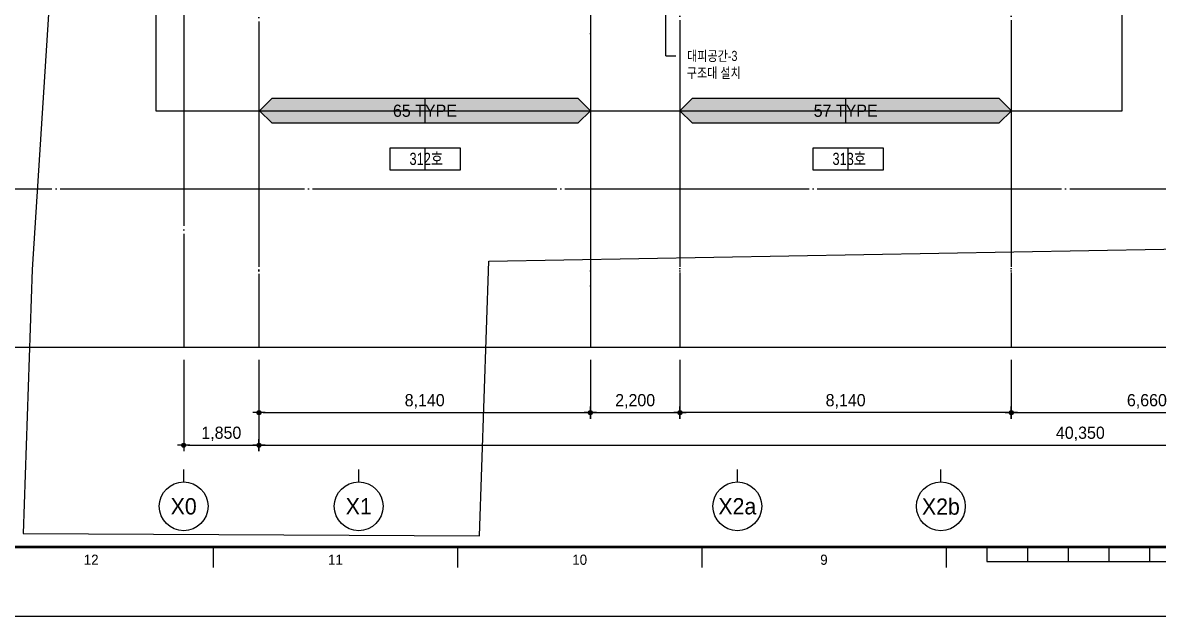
# Model space of a CAD drawing. Header units: millimetres. Extents: x 0 to 1390178, y 0 to 110113.
# Drawn here: x 685318 to 713212, y 0 to 14583 of the extents above; entities that cross this region are included whole.
import ezdxf
from ezdxf.enums import TextEntityAlignment as Align
from ezdxf.xclip import XClip

# ---------------------------------------------------------------- set-up
doc = ezdxf.new("R2010")
doc.units = ezdxf.units.MM
doc.header["$LTSCALE"] = 100
doc.header["$XCLIPFRAME"] = 0
doc.linetypes.add('X - 단위세대 확장형$0$CEN', pattern=[62, 60, -1, 0, -1])
doc.linetypes.add('X - 평면도$0$CEN', pattern=[62, 60, -1, 0, -1])
doc.layers.get('DEFPOINTS').update_dxf_attribs({"color": 145})
for name, color, linetype in [('AA-XXXX-253', 253, 'Continuous'), ('AA-XXXX-DIMS', 7, 'Continuous'), ('AA-XXXX-TEXT', 3, 'Continuous'), ('DIM', 7, 'Continuous'), ('SYM', 7, 'Continuous'), ('TEX', 7, 'Continuous'), ('X - SHEET$0$AA-BORD-FORM', 7, 'Continuous'), ('X - SHEET$0$AA-BORD-TEXT', 3, 'Continuous'), ('X - 단위세대 확장형$0$AA-XXXX-CNTL', 1, 'X - 단위세대 확장형$0$CEN'), ('X - 평면도$0$A-CEN', 1, 'X - 평면도$0$CEN'), ('X - 평면도$0$AA-XXXX-CNTL', 1, 'X - 평면도$0$CEN')]:
    doc.layers.add(name, color=color, linetype=linetype)
doc.layers.add('DEFPOINT', color=163, linetype='Continuous', plot=False)
doc.layers.add('X - 평면도$0$DEFPOINT', color=163, linetype='Continuous', plot=False)
doc.styles.add('HAUD01', font='Dotum.ttf')
doc.styles.get("Standard").update_dxf_attribs({"font": 'Dotum.ttf'})
doc.styles.add('X - SHEET$0$HAUD01', font='Dotum.ttf')
doc.dimstyles.new('HAUD-100', dxfattribs={"dimscale": 100, "dimtxt": 3, "dimasz": 1, "dimexe": 0, "dimexo": 3, "dimgap": 1, "dimtad": 1, "dimdec": 0, "dimdsep": 46, "dimlunit": 6, "dimtxsty": 'HAUD01', "dimblk": 'DIMDOT', "dimcen": 2.5, "dimdle": 1.5, "dimclrd": 7, "dimclre": 7, "dimclrt": 3, "dimadec": 0, "dimazin": 0, "dimtfac": 1, "dimtdec": 0, "dimtix": 1, "dimtmove": 2, "dimatfit": 3, "dimfxl": 1, "dimtvp": 1, "dimtolj": 1, "dimtzin": 0, "dimarcsym": 0})

# ---------------------------------------------------------------- blocks, each defined once
blk = doc.blocks.new('X - SHEET$0$HAUDsheetV')
at = {"layer": 'X - SHEET$0$AA-BORD-FORM', "color": 2}
for p, q in [((181, 17), (181, 12)), ((241, 17), (241, 12)), ((301, 17), (301, 12)), ((361, 17), (361, 12)), ((371, 17), (371, 13.5)), ((381, 17), (381, 13.5)), ((391, 17), (391, 13.5)), ((401, 17), (401, 13.5)), ((411, 17), (411, 13.5)), ((371, 13.5), (471, 13.5))]:
    blk.add_line(p, q, dxfattribs=at)
at = {"layer": 'X - SHEET$0$AA-BORD-FORM', "color": 1}
blk.add_lwpolyline([(1, 0), (841, 0), (841, 594), (1, 594)], close=True, dxfattribs=at)
at = {"layer": 'X - SHEET$0$AA-BORD-FORM', "color": 2, "const_width": 0.682}
blk.add_lwpolyline([(21, 17), (21, 577), (821, 577), (821, 17)], close=True, dxfattribs=at)
at = {"layer": 'X - SHEET$0$AA-BORD-TEXT', "color": 7, "style": 'X - SHEET$0$HAUD01'}
for s, p in [('12', (151, 13.9)), ('11', (211, 13.9)), ('10', (271, 13.9)), ('9', (331, 13.9))]:
    blk.add_text(s, height=2.5, dxfattribs=at).set_placement(p, align=Align.MIDDLE_CENTER)
at = {"layer": 'X - SHEET$0$AA-BORD-TEXT', "color": 3, "style": 'X - SHEET$0$HAUD01'}
for tag, p in [('PJCode', (786, 567.94)), ('작성자', (786.11, 194.82)), ('검토자', (786.11, 181.82)), ('최종검토자', (786.11, 168.82)), ('승인자', (786.11, 155.82)), ('일자', (786.83, 144.02)), ('개정번호', (812, 65.92))]:
    blk.add_attdef(tag, text='', height=3, dxfattribs=at).set_placement(p, align=Align.MIDDLE_CENTER)
at = {"layer": 'X - SHEET$0$AA-BORD-TEXT', "color": 3, "lineweight": 30, "flags": 104}
blk.add_attdef('PJTitle', text='', height=4, dxfattribs=at).set_placement((787.25, 536.62), align=Align.MIDDLE_CENTER)
blk = doc.blocks.new('X - SHEET')
at = {"xscale": 100, "yscale": 100, "zscale": 100}
blk.add_blockref('X - SHEET$0$HAUDsheetV', (-100, 0), dxfattribs=at)
blk = doc.blocks.new('DIMDOT')
at = {"layer": 'AA-XXXX-DIMS'}
for p, q in [((-1.5, 0), (1.5, 0)), ((0, -1.5), (0, 1.5))]:
    blk.add_line(p, q, dxfattribs=at)
for radius in [0.5, 0.25]:
    blk.add_circle((0, 0), radius, dxfattribs=at)
blk = doc.blocks.new('*D303')
at = {"color": 7, "lineweight": -2, "transparency": 16777216}
for p, q in [((-44267, -11007), (-44267, -13107)), ((-3917, -11007), (-3917, -13107)), ((-44167, -13107), (-4017, -13107))]:
    blk.add_line(p, q, dxfattribs=at)
at = {"layer": 'DEFPOINTS', "color": 0, "transparency": 16777216}
for p in [(-44267, -10707), (-3917, -10707), (-3917, -13107)]:
    blk.add_point(p, dxfattribs=at)
at = {"color": 7, "lineweight": -2, "transparency": 16777216, "xscale": 100, "yscale": 100, "zscale": 100, "rotation": 180}
blk.add_blockref('DIMDOT', (-44267, -13107), dxfattribs=at)
at = {"color": 7, "lineweight": -2, "transparency": 16777216, "xscale": 100, "yscale": 100, "zscale": 100}
blk.add_blockref('DIMDOT', (-3917, -13107), dxfattribs=at)
at = {"color": 3, "transparency": 16777216, "insert": (-24092, -12828), "char_height": 300, "attachment_point": 5, "style": 'HAUD01'}
blk.add_mtext('\\A1;40,350', dxfattribs=at)
blk = doc.blocks.new('*D304')
at = {"color": 7, "lineweight": -2, "transparency": 16777216}
for p, q in [((-46117, -11007), (-46117, -13107)), ((-44267, -11007), (-44267, -13107)), ((-46017, -13107), (-44367, -13107))]:
    blk.add_line(p, q, dxfattribs=at)
at = {"layer": 'DEFPOINTS', "color": 0, "transparency": 16777216}
for p in [(-46117, -10707, 0), (-44267, -10707, 0), (-44267, -13107)]:
    blk.add_point(p, dxfattribs=at)
at = {"color": 7, "lineweight": -2, "transparency": 16777216, "xscale": 100, "yscale": 100, "zscale": 100, "rotation": 180}
blk.add_blockref('DIMDOT', (-46117, -13107), dxfattribs=at)
at = {"color": 7, "lineweight": -2, "transparency": 16777216, "xscale": 100, "yscale": 100, "zscale": 100}
blk.add_blockref('DIMDOT', (-44267, -13107), dxfattribs=at)
at = {"color": 3, "transparency": 16777216, "insert": (-45192, -12828), "char_height": 300, "attachment_point": 5, "style": 'HAUD01'}
blk.add_mtext('\\A1;1,850', dxfattribs=at)
blk = doc.blocks.new('*D323')
at = {"color": 7, "lineweight": -2, "transparency": 16777216}
for p, q in [((-36127, -11007), (-36127, -12307)), ((-33927, -11007), (-33927, -12307)), ((-36027, -12307), (-34027, -12307))]:
    blk.add_line(p, q, dxfattribs=at)
at = {"layer": 'DEFPOINTS', "color": 0, "transparency": 16777216}
for p in [(-36127, -10707, 0), (-33927, -10707, 0), (-33927, -12307)]:
    blk.add_point(p, dxfattribs=at)
at = {"color": 7, "lineweight": -2, "transparency": 16777216, "xscale": 100, "yscale": 100, "zscale": 100, "rotation": 180}
blk.add_blockref('DIMDOT', (-36127, -12307), dxfattribs=at)
at = {"color": 7, "lineweight": -2, "transparency": 16777216, "xscale": 100, "yscale": 100, "zscale": 100}
blk.add_blockref('DIMDOT', (-33927, -12307), dxfattribs=at)
at = {"color": 3, "transparency": 16777216, "insert": (-35027, -12028), "char_height": 300, "attachment_point": 5, "style": 'HAUD01'}
blk.add_mtext('\\A1;2,200', dxfattribs=at)
blk = doc.blocks.new('*D324')
at = {"color": 7, "lineweight": -2, "transparency": 16777216}
for p, q in [((-44267, -11007), (-44267, -12307)), ((-36127, -11007), (-36127, -12307)), ((-44167, -12307), (-36227, -12307))]:
    blk.add_line(p, q, dxfattribs=at)
at = {"layer": 'DEFPOINTS', "color": 0, "transparency": 16777216}
for p in [(-44267, -10707, 0), (-36127, -10707, 0), (-36127, -12307)]:
    blk.add_point(p, dxfattribs=at)
at = {"color": 7, "lineweight": -2, "transparency": 16777216, "xscale": 100, "yscale": 100, "zscale": 100, "rotation": 180}
blk.add_blockref('DIMDOT', (-44267, -12307), dxfattribs=at)
at = {"color": 7, "lineweight": -2, "transparency": 16777216, "xscale": 100, "yscale": 100, "zscale": 100}
blk.add_blockref('DIMDOT', (-36127, -12307), dxfattribs=at)
at = {"color": 3, "transparency": 16777216, "insert": (-40197, -12028), "char_height": 300, "attachment_point": 5, "style": 'HAUD01'}
blk.add_mtext('\\A1;8,140', dxfattribs=at)
blk = doc.blocks.new('*D327')
at = {"color": 7, "lineweight": -2, "transparency": 16777216}
for p, q in [((-33927, -11007), (-33927, -12307)), ((-25787, -11007), (-25787, -12307)), ((-25887, -12307), (-33827, -12307))]:
    blk.add_line(p, q, dxfattribs=at)
at = {"layer": 'DEFPOINTS', "color": 0, "transparency": 16777216}
for p in [(-33927, -10707, 0), (-25787, -10707, 0), (-33927, -12307)]:
    blk.add_point(p, dxfattribs=at)
at = {"color": 7, "lineweight": -2, "transparency": 16777216, "xscale": 100, "yscale": 100, "zscale": 100, "rotation": 180}
blk.add_blockref('DIMDOT', (-33927, -12307), dxfattribs=at)
at = {"color": 7, "lineweight": -2, "transparency": 16777216, "xscale": 100, "yscale": 100, "zscale": 100}
blk.add_blockref('DIMDOT', (-25787, -12307), dxfattribs=at)
at = {"color": 3, "transparency": 16777216, "insert": (-29857, -12028), "char_height": 300, "attachment_point": 5, "style": 'HAUD01'}
blk.add_mtext('\\A1;8,140', dxfattribs=at)
blk = doc.blocks.new('*D335')
at = {"color": 7, "lineweight": -2, "transparency": 16777216}
for p, q in [((-25787, -11007), (-25787, -12307)), ((-19127, -11007), (-19127, -12307)), ((-25687, -12307), (-19227, -12307))]:
    blk.add_line(p, q, dxfattribs=at)
at = {"layer": 'DEFPOINTS', "color": 0, "transparency": 16777216}
for p in [(-25787, -10707), (-19127, -10707), (-19127, -12307)]:
    blk.add_point(p, dxfattribs=at)
at = {"color": 7, "lineweight": -2, "transparency": 16777216, "xscale": 100, "yscale": 100, "zscale": 100, "rotation": 180}
blk.add_blockref('DIMDOT', (-25787, -12307), dxfattribs=at)
at = {"color": 7, "lineweight": -2, "transparency": 16777216, "xscale": 100, "yscale": 100, "zscale": 100}
blk.add_blockref('DIMDOT', (-19127, -12307), dxfattribs=at)
at = {"color": 3, "transparency": 16777216, "insert": (-22457, -12028), "char_height": 300, "attachment_point": 5, "style": 'HAUD01'}
blk.add_mtext('\\A1;6,660', dxfattribs=at)
blk = doc.blocks.new('X - 단위세대 확장형', base_point=(-475, -287))
at = {"layer": 'DEFPOINTS'}
blk.add_lwpolyline([(88214, 68690), (27286, 68690), (27286, 22495), (88214, 22495)], close=True, dxfattribs=at)
at = {"layer": 'X - 단위세대 확장형$0$AA-XXXX-CNTL'}
for p, q in [((38372, 30476), (38372, 22495)), ((46512, 30476), (46512, 22495)), ((48712, 30476), (48712, 22495)), ((56852, 30476), (56852, 22495))]:
    blk.add_line(p, q, dxfattribs=at)
blk = doc.blocks.new('20220111_기준층 세대명')
at = {"layer": 'AA-XXXX-253'}
for points in [[(-44404, -4889), (-44104, -5189), (-36577, -5189), (-36277, -4889), (-36577, -4589), (-44104, -4589)], [(-33777, -4589), (-34077, -4889), (-33777, -5189), (-26237, -5189), (-25937, -4889), (-26237, -4589)]]:
    blk.add_hatch(color=256, dxfattribs=at).paths.add_polyline_path(points)
for points in [[(-36277, -4889), (-36577, -4589), (-44104, -4589), (-44404, -4889), (-44104, -5189), (-36577, -5189)], [(-25937, -4889), (-26237, -4589), (-33777, -4589), (-34077, -4889), (-33777, -5189), (-26237, -5189)]]:
    blk.add_lwpolyline(points, close=True)
at = {"layer": 'DEFPOINT'}
for p, q in [((-40341, -4589), (-40341, -5189)), ((-30007, -4589), (-30007, -5189))]:
    blk.add_line(p, q, dxfattribs=at)
blk.add_lwpolyline([(-1557, 3536), (-1557, 33936), (-46952, 33936), (-46952, -4889), (-23212, -4889), (-23212, 3536), (-1557, 3536)], dxfattribs=at)
at = {"layer": 'TEX', "style": 'HAUD01'}
for s, p in [('65 TYPE', (-40341, -4889)), ('57 TYPE', (-30007, -4889))]:
    blk.add_text(s, height=300, dxfattribs=at).set_placement(p, align=Align.MIDDLE_CENTER)
blk = doc.blocks.new('A$C5f2f6d51')
at = {"layer": 'DEFPOINT'}
for p, q in [((-83548, 26863), (-83548, 27396)), ((-73158, 26863), (-73158, 27396))]:
    blk.add_line(p, q, dxfattribs=at)
at = {"layer": 'SYM'}
for points in [[(-82681, 27396), (-84415, 27396), (-84415, 26863), (-82681, 26863)], [(-72291, 27396), (-74025, 27396), (-74025, 26863), (-72291, 26863)]]:
    blk.add_lwpolyline(points, close=True, dxfattribs=at)
at = {"layer": 'AA-XXXX-TEXT', "style": 'HAUD01', "width": 0.8}
for s, p in [('312호', (-83518, 27130)), ('313호', (-73128, 27130))]:
    blk.add_text(s, height=300, dxfattribs=at).set_placement(p, align=Align.MIDDLE_CENTER)
blk = doc.blocks.new('X - 평면도$0$A$C9949ff83')
at = {"layer": 'DEFPOINTS'}
for points in [[(0, 59400), (84000, 59400), (84000, 0), (0, 0)], [(2000, 1700), (75000, 1700), (75000, 57700), (2000, 57700)]]:
    blk.add_lwpolyline(points, close=True, dxfattribs=at)
blk = doc.blocks.new('X - 평면도', base_point=(-475.4, -286.7))
at = {"layer": 'DEFPOINTS'}
blk.add_lwpolyline([(1035286.2, 68689.6), (1096213.6, 68689.6), (1096213.6, 22495.2), (1035286.2, 22495.2)], close=True, dxfattribs=at)
at = {"layer": 'X - 평면도$0$A-CEN', "color": 5}
for p, q in [((1044522, 68689.6), (1044522, 22495.2)), ((1035286.2, 26393.1), (1096213.6, 26393.1))]:
    blk.add_line(p, q, dxfattribs=at)
at = {"layer": 'X - 평면도$0$AA-XXXX-CNTL'}
for p, q in [((1046372, 55304.4), (1046372, 22495.2)), ((1054512, 54910.3), (1054512, 22495.2)), ((1056712, 42938.8), (1056712, 22495.2)), ((1064852, 42938.8), (1064852, 22495.2))]:
    blk.add_line(p, q, dxfattribs=at)
at = {"layer": 'X - 평면도$0$DEFPOINT'}
blk.add_lwpolyline([(1090640.5, 68365.6), (1073472.6, 68450.8), (1068191.2, 68315.3), (1061042.1, 68006.8), (1042833.1, 66148.4), (1042521.2, 57737.5), (1042473, 49209.6), (1041931.7, 42085), (1040804.5, 24415.6), (1040582.9, 17927.4), (1051789, 17869.8), (1052018.4, 24614.7), (1070441.5, 24941.8), (1069930.2, 30624.5), (1090639.2, 33202.2)], close=True, dxfattribs=at)
blk.add_blockref('X - 평면도$0$A$C9949ff83', (1027249.9, 15892.4))
blk = doc.blocks.new('고층부 치수')
at = {"layer": 'DIM'}
for p, q in [((-46117.2, -14007, 0), (-46117.2, -13707, 0)), ((-41817.2, -14007, 0), (-41817.2, -13707, 0)), ((-32517.2, -14007), (-32517.2, -13707)), ((-27517.2, -14007), (-27517.2, -13707))]:
    blk.add_line(p, q, dxfattribs=at)
for centre in [(-46117.2, -14607, 0), (-41817.2, -14607, 0), (-32517.2, -14607), (-27517.2, -14607)]:
    blk.add_circle(centre, 600, dxfattribs=at)
at = {"layer": 'DIM', "style": 'HAUD01'}
for s, p in [('X0', (-46117.2, -14607, 0)), ('X1', (-41817.2, -14607, 0)), ('X2a', (-32517.2, -14607)), ('X2b', (-27517.2, -14607))]:
    blk.add_text(s, height=400, dxfattribs=at).set_placement(p, align=Align.MIDDLE)
for base, p1, p2, picture, middle in [((-44267.2, -13107, 0), (-46117.2, -10707, 0), (-44267.2, -10707, 0), '*D304', (-45192.2, -12827.9, 0)), ((-36127.2, -12307, 0), (-44267.2, -10707, 0), (-36127.2, -10707, 0), '*D324', (-40197.2, -12027.9, 0)), ((-33927.2, -12307, 0), (-36127.2, -10707, 0), (-33927.2, -10707, 0), '*D323', (-35027.2, -12027.9, 0))]:
    dim = blk.add_linear_dim(base=base, p1=p1, p2=p2, angle=180, dimstyle='HAUD-100')
    dim.commit()
    dim.dimension.update_dxf_attribs({"geometry": picture, "text_midpoint": middle})
for base, p1, p2, picture, middle in [((-3917.2, -13107, 0), (-44267.2, -10707, 0), (-3917.2, -10707, 0), '*D303', (-24092.2, -12827.9, 0)), ((-33927.2, -12307, 0), (-25787.2, -10707, 0), (-33927.2, -10707, 0), '*D327', (-29857.2, -12027.9, 0))]:
    dim = blk.add_linear_dim(base=base, p1=p1, p2=p2, dimstyle='HAUD-100')
    dim.commit()
    dim.dimension.update_dxf_attribs({"geometry": picture, "text_midpoint": middle})
dim = blk.add_aligned_dim(p1=(-25787.2, -10707, 0), p2=(-19127.2, -10707, 0), distance=-1600, dimstyle='HAUD-100')
dim.commit()
dim.dimension.update_dxf_attribs({"geometry": '*D335', "text_midpoint": (-22457.2, -12027.9, 0)})

msp = doc.modelspace()

# ---------------------------------------------------------------- block references
at = {"layer": 'SYM'}
ref = msp.add_blockref('X - 단위세대 확장형', (652274.7, -16179.1), dxfattribs=at)
XClip(ref).set_block_clipping_path([(27286.2339647645, 22495.2025850526), (88213.6007378809, 68689.6277392105)])

# ---------------------------------------------------------------- next in the draw order: block references
msp.add_blockref('X - SHEET', (672000, 0))

# ---------------------------------------------------------------- next in the draw order: block references
ref = msp.add_blockref('X - 평면도', (-355725.3, -16179.1))
XClip(ref).set_block_clipping_path([(1027249.9161542748, 15892.4151621381), (1111249.9161542747, 75292.4151621381)])

# ---------------------------------------------------------------- next in the draw order: linework, layer by layer
for q in [(701116.3, 15530.5), (701361.9, 13766.8)]:
    msp.add_line((701116.3, 13766.8), q, dxfattribs=at)

# ---------------------------------------------------------------- next in the draw order: block references
for name, p in [('고층부 치수', (735389.3, 17309.8)), ('20220111_기준층 세대명', (735539.4, 17309.8))]:
    msp.add_blockref(name, p)
msp.add_blockref('A$C5f2f6d51', (778750.1, -15892.4), dxfattribs=at)

# ---------------------------------------------------------------- next in the draw order: texts
at = {"layer": 'AA-XXXX-TEXT', "style": 'HAUD01', "width": 0.8}
for s, p in [('대피공간-3', (702873.3, 13766.8)), ('구조대 설치', (702956.6, 13350.5))]:
    msp.add_text(s, height=250, dxfattribs=at).set_placement(p, align=Align.MIDDLE_RIGHT)

doc.saveas('drawing.dxf')
